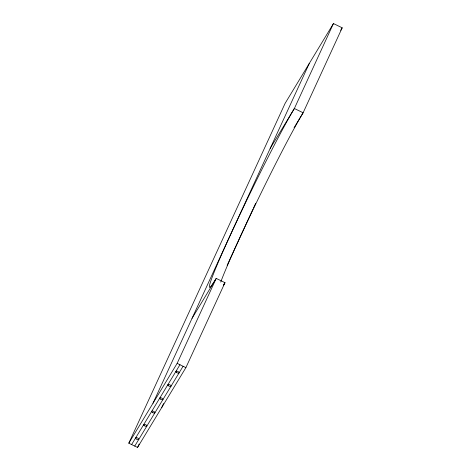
<?xml version="1.0" encoding="UTF-8"?>
<svg xmlns="http://www.w3.org/2000/svg" width="471" height="471" viewBox="0 0 471 471"><rect width="100%" height="100%" fill="white"/><g stroke="black" fill="none" stroke-linecap="round" stroke-linejoin="round"><path stroke-width="0.71" d="M333.444 23.55L294.369 108.501A104.397 4.734 -64 0 0 231.126 233.369A104.397 4.734 -64 0 0 216.224 278.408L224.973 282.677L185.898 367.627L137.556 447.45L128.807 443.187L285.102 103.373L333.444 23.55L342.193 27.813L303.118 112.769A104.397 4.734 -64 0 0 259.121 197.031A104.397 4.734 -64 0 0 220.716 282.082M152.975 403.276L309.276 63.461M137.556 447.45L139.092 444.112M128.807 443.187L177.149 363.365L216.224 278.408L192.05 318.319M161.724 407.539L163.561 403.559M227.134 265.338L253.004 209.095M253.539 207.923L255.688 203.248M340.668 30.332L342.193 27.813M270.201 148.412L294.369 108.501L303.118 112.769L294.057 127.735M223.46 285.173L224.973 282.677A104.397 4.734 -64 0 1 223.59 284.92M131.621 444.553L179.957 364.737M134.741 446.078L183.084 366.261M177.149 363.365L185.898 367.627M152.533 412.519L152.922 412.726A1.743 0.771 24.7 0 0 154.912 412.466A1.743 0.771 24.7 0 0 152.386 411.048A1.743 0.771 24.7 0 0 152.527 412.502L152.922 412.726M136.078 438.86A1.743 0.771 24.7 0 0 138.774 439.425A1.743 0.771 24.7 0 0 136.778 437.706A1.743 0.771 24.7 0 0 136.078 438.86M144.138 425.56A1.743 0.771 24.7 0 0 146.828 426.125A1.743 0.771 24.7 0 0 144.833 424.406A1.743 0.771 24.7 0 0 144.138 425.56M160.252 398.949A1.743 0.771 24.7 0 0 162.942 399.52A1.743 0.771 24.7 0 0 160.947 397.801A1.743 0.771 24.7 0 0 160.252 398.949M168.306 385.649A1.743 0.771 24.7 0 0 170.997 386.214A1.743 0.771 24.7 0 0 169.007 384.495A1.743 0.771 24.7 0 0 168.306 385.649M176.366 372.343A1.743 0.771 24.7 0 0 179.057 372.908A1.743 0.771 24.7 0 0 177.061 371.189A1.743 0.771 24.7 0 0 176.366 372.343"/></g></svg>
